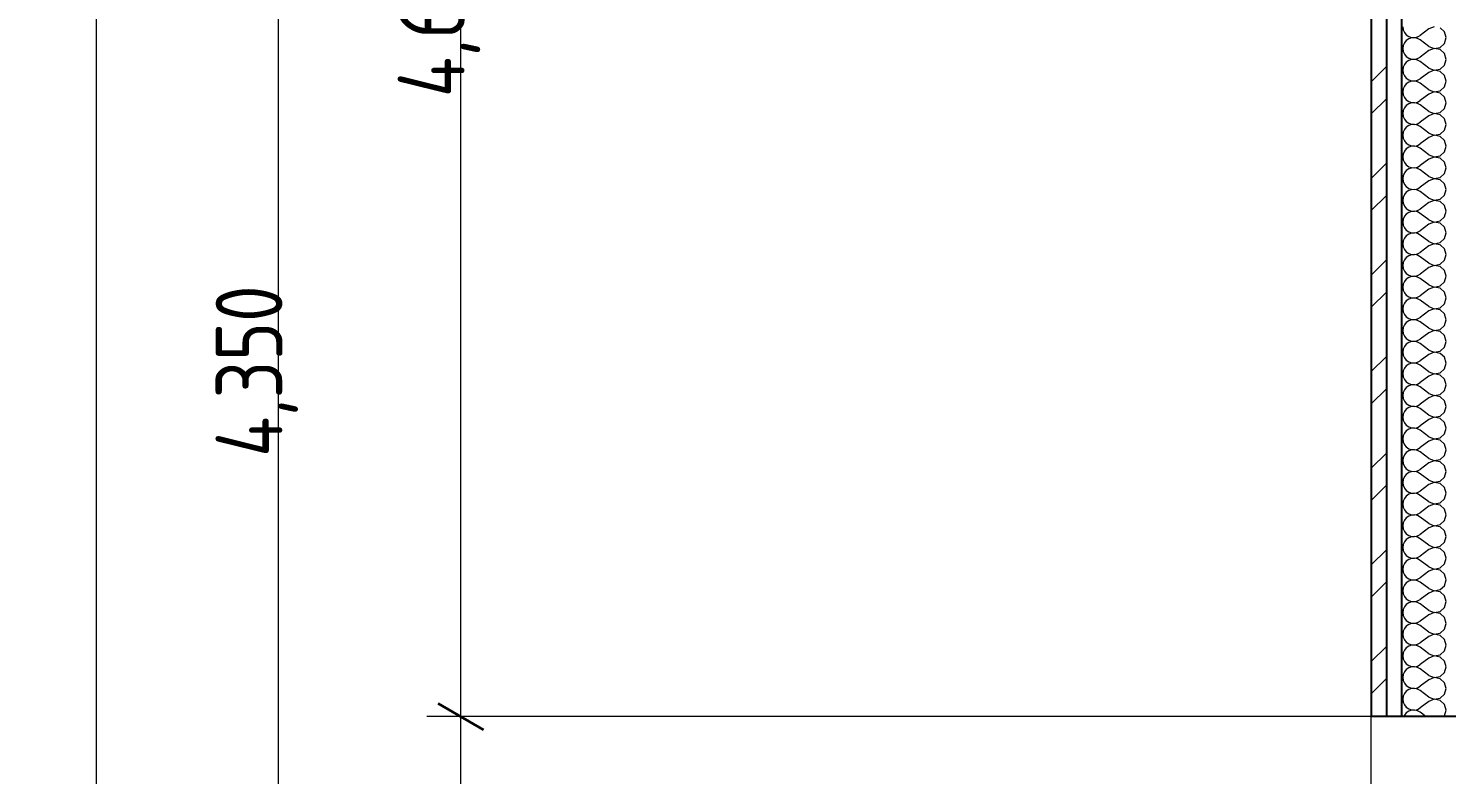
# Model space of a CAD drawing. Header units: millimetres. Extents: x 18162 to 7085488, y 72188 to 247925.
# Drawn here: x 3660555 to 3665227, y 140727 to 143184 of the extents above; entities that cross this region are included whole.
import ezdxf

# ---------------------------------------------------------------- set-up
doc = ezdxf.new("R2010")
doc.units = ezdxf.units.MM
doc.header["$MEASUREMENT"] = 0
doc.layers.add('Archicad Windows', color=7, linetype='Continuous')
doc.layers.add('Structural - Bearing', color=7, linetype='Continuous')
doc.styles.add('GENERATED_STYLE_3', font='', dxfattribs={"width": 0.8})
doc.styles.get('GENERATED_STYLE_3').set_extended_font_data('ISOCPEUR MON')
doc.dimstyles.new('GENERATED_STYLE__7', dxfattribs={"dimtxt": 220.000005, "dimasz": 114, "dimexe": 0.18, "dimexo": 342.629951, "dimgap": 0, "dimtad": 1, "dimdec": 0, "dimzin": 0, "dimdsep": 46, "dimtxsty": 'GENERATED_STYLE_3', "dimblk": 'ARROWHEAD_2', "dimblk1": 'ARROWHEAD_2', "dimblk2": 'ARROWHEAD_2', "dimcen": 0.09, "dimclrd": 13, "dimclre": 13, "dimclrt": 13, "dimadec": 0, "dimazin": 0, "dimtfac": 1, "dimtdec": 4, "dimtmove": 0, "dimatfit": 3, "dimfxl": 1, "dimtolj": 1, "dimtzin": 0, "dimarcsym": 0})

# ---------------------------------------------------------------- blocks, each defined once
blk = doc.blocks.new('*X954', base_point=(3761974.7, 95118))
at = {"layer": 'Structural - Bearing', "color": 7, "linetype": 'Continuous', "lineweight": 9}
for p, q in [((3665082.6, 143189.4), (3665084, 143179.7)), ((3665084, 143179.7), (3665088, 143170.7)), ((3665088, 143170.7), (3665094.2, 143163.1)), ((3665168.3, 143182.3), (3665139.8, 143160.9)), ((3665186.6, 143189.3), (3665168.3, 143182.3)), ((3665220.1, 143172.5), (3665205.7, 143185.7)), ((3665225.5, 143153.7), (3665220.1, 143172.5)), ((3665084, 143127.8), (3665082.6, 143118)), ((3665088, 143136.8), (3665084, 143127.8)), ((3665094.2, 143144.4), (3665088, 143136.8)), ((3665094.2, 143163.1), (3665102.4, 143157.5)), ((3665102.4, 143150), (3665094.2, 143144.4)), ((3665102.4, 143157.5), (3665111.7, 143154.3)), ((3665111.7, 143153.1), (3665102.4, 143150)), ((3665111.7, 143154.3), (3665121.5, 143153.9)), ((3665121.5, 143153.6), (3665111.7, 143153.1)), ((3665121.5, 143153.9), (3665131.1, 143156.1)), ((3665131.1, 143151.3), (3665121.5, 143153.6)), ((3665131.1, 143156.1), (3665139.8, 143160.9)), ((3665139.8, 143146.6), (3665131.1, 143151.3)), ((3665168.3, 143125.1), (3665139.8, 143146.6)), ((3665168.3, 143125.1), (3665186.6, 143118.2)), ((3665186.6, 143118.2), (3665205.7, 143121.8)), ((3665205.7, 143121.8), (3665220.1, 143134.9)), ((3665220.1, 143134.9), (3665225.5, 143153.7)), ((3665082.6, 143118), (3665084, 143108.2)), ((3665084, 143108.2), (3665088, 143099.2)), ((3665088, 143099.2), (3665094.2, 143091.6)), ((3665094.2, 143091.6), (3665102.4, 143086.1)), ((3665102.4, 143078.5), (3665094.2, 143072.9)), ((3665102.4, 143086.1), (3665111.7, 143082.9)), ((3665111.7, 143081.7), (3665102.4, 143078.5)), ((3665111.7, 143082.9), (3665121.5, 143082.4)), ((3665121.5, 143082.1), (3665111.7, 143081.7)), ((3665121.5, 143082.4), (3665131.1, 143084.7)), ((3665131.1, 143079.9), (3665121.5, 143082.1)), ((3665131.1, 143084.7), (3665139.8, 143089.4)), ((3665139.8, 143075.1), (3665131.1, 143079.9)), ((3665168.3, 143110.9), (3665139.8, 143089.4)), ((3665168.3, 143053.7), (3665139.8, 143075.1)), ((3665186.6, 143117.9), (3665168.3, 143110.9)), ((3665205.7, 143114.2), (3665186.6, 143117.9)), ((3665220.1, 143101.1), (3665205.7, 143114.2)), ((3665225.5, 143082.3), (3665220.1, 143101.1)), ((3665220.1, 143063.5), (3665225.5, 143082.3)), ((3665084, 143056.3), (3665082.6, 143046.6)), ((3665082.6, 143046.6), (3665084, 143036.8)), ((3665088, 143065.4), (3665084, 143056.3)), ((3665084, 143036.8), (3665088, 143027.8)), ((3665094.2, 143072.9), (3665088, 143065.4)), ((3665168.3, 143039.4), (3665139.8, 143018)), ((3665168.3, 143053.7), (3665186.6, 143046.7)), ((3665186.6, 143046.4), (3665168.3, 143039.4)), ((3665186.6, 143046.7), (3665205.7, 143050.3)), ((3665205.7, 143042.8), (3665186.6, 143046.4)), ((3665205.7, 143050.3), (3665220.1, 143063.5)), ((3665220.1, 143029.6), (3665205.7, 143042.8)), ((3665225.5, 143010.9), (3665220.1, 143029.6)), ((3665084, 142984.9), (3665082.6, 142975.1)), ((3665088, 142993.9), (3665084, 142984.9)), ((3665088, 143027.8), (3665094.2, 143020.2)), ((3665094.2, 143001.5), (3665088, 142993.9)), ((3665094.2, 143020.2), (3665102.4, 143014.6)), ((3665102.4, 143007.1), (3665094.2, 143001.5)), ((3665102.4, 143014.6), (3665111.7, 143011.5)), ((3665111.7, 143010.2), (3665102.4, 143007.1)), ((3665111.7, 143011.5), (3665121.5, 143011)), ((3665121.5, 143010.7), (3665111.7, 143010.2)), ((3665121.5, 143011), (3665131.1, 143013.2)), ((3665131.1, 143008.5), (3665121.5, 143010.7)), ((3665131.1, 143013.2), (3665139.8, 143018)), ((3665139.8, 143003.7), (3665131.1, 143008.5)), ((3665168.3, 142982.3), (3665139.8, 143003.7)), ((3665168.3, 142982.3), (3665186.6, 142975.3)), ((3665205.7, 142978.9), (3665220.1, 142992.1)), ((3665220.1, 142992.1), (3665225.5, 143010.9)), ((3665082.6, 142975.1), (3665084, 142965.4)), ((3665084, 142965.4), (3665088, 142956.4)), ((3665088, 142956.4), (3665094.2, 142948.8)), ((3665094.2, 142948.8), (3665102.4, 142943.2)), ((3665102.4, 142935.7), (3665094.2, 142930.1)), ((3665102.4, 142943.2), (3665111.7, 142940.1)), ((3665111.7, 142938.8), (3665102.4, 142935.7)), ((3665111.7, 142940.1), (3665121.5, 142939.6)), ((3665121.5, 142939.3), (3665111.7, 142938.8)), ((3665121.5, 142939.6), (3665131.1, 142941.8)), ((3665131.1, 142937.1), (3665121.5, 142939.3)), ((3665131.1, 142941.8), (3665139.8, 142946.6)), ((3665139.8, 142932.3), (3665131.1, 142937.1)), ((3665168.3, 142968), (3665139.8, 142946.6)), ((3665186.6, 142975), (3665168.3, 142968)), ((3665186.6, 142975.3), (3665205.7, 142978.9)), ((3665205.7, 142971.4), (3665186.6, 142975)), ((3665220.1, 142958.2), (3665205.7, 142971.4)), ((3665225.5, 142939.4), (3665220.1, 142958.2)), ((3665220.1, 142920.7), (3665225.5, 142939.4)), ((3665084, 142913.5), (3665082.6, 142903.7)), ((3665082.6, 142903.7), (3665084, 142894)), ((3665088, 142922.5), (3665084, 142913.5)), ((3665084, 142894), (3665088, 142884.9)), ((3665094.2, 142930.1), (3665088, 142922.5)), ((3665168.3, 142910.9), (3665139.8, 142932.3)), ((3665168.3, 142896.6), (3665139.8, 142875.1)), ((3665168.3, 142910.9), (3665186.6, 142903.9)), ((3665186.6, 142903.6), (3665168.3, 142896.6)), ((3665186.6, 142903.9), (3665205.7, 142907.5)), ((3665205.7, 142900), (3665186.6, 142903.6)), ((3665205.7, 142907.5), (3665220.1, 142920.7)), ((3665220.1, 142886.8), (3665205.7, 142900)), ((3665084, 142842.1), (3665082.6, 142832.3)), ((3665088, 142851.1), (3665084, 142842.1)), ((3665088, 142884.9), (3665094.2, 142877.4)), ((3665094.2, 142858.7), (3665088, 142851.1)), ((3665094.2, 142877.4), (3665102.4, 142871.8)), ((3665102.4, 142864.2), (3665094.2, 142858.7)), ((3665102.4, 142871.8), (3665111.7, 142868.6)), ((3665111.7, 142867.4), (3665102.4, 142864.2)), ((3665111.7, 142868.6), (3665121.5, 142868.2)), ((3665121.5, 142867.9), (3665111.7, 142867.4)), ((3665121.5, 142868.2), (3665131.1, 142870.4)), ((3665131.1, 142865.6), (3665121.5, 142867.9)), ((3665131.1, 142870.4), (3665139.8, 142875.1)), ((3665139.8, 142860.9), (3665131.1, 142865.6)), ((3665168.3, 142839.4), (3665139.8, 142860.9)), ((3665205.7, 142836.1), (3665220.1, 142849.2)), ((3665225.5, 142868), (3665220.1, 142886.8)), ((3665220.1, 142849.2), (3665225.5, 142868)), ((3665082.6, 142832.3), (3665084, 142822.5)), ((3665084, 142822.5), (3665088, 142813.5)), ((3665088, 142813.5), (3665094.2, 142805.9)), ((3665094.2, 142805.9), (3665102.4, 142800.3)), ((3665102.4, 142800.3), (3665111.7, 142797.2)), ((3665111.7, 142796), (3665102.4, 142792.8)), ((3665111.7, 142797.2), (3665121.5, 142796.7)), ((3665121.5, 142796.4), (3665111.7, 142796)), ((3665121.5, 142796.7), (3665131.1, 142799)), ((3665131.1, 142794.2), (3665121.5, 142796.4)), ((3665131.1, 142799), (3665139.8, 142803.7)), ((3665168.3, 142825.1), (3665139.8, 142803.7)), ((3665168.3, 142839.4), (3665186.6, 142832.4)), ((3665186.6, 142832.1), (3665168.3, 142825.1)), ((3665186.6, 142832.4), (3665205.7, 142836.1)), ((3665205.7, 142828.5), (3665186.6, 142832.1)), ((3665220.1, 142815.4), (3665205.7, 142828.5)), ((3665225.5, 142796.6), (3665220.1, 142815.4)), ((3665220.1, 142777.8), (3665225.5, 142796.6)), ((3665084, 142770.6), (3665082.6, 142760.9)), ((3665082.6, 142760.9), (3665084, 142751.1)), ((3665088, 142779.6), (3665084, 142770.6)), ((3665084, 142751.1), (3665088, 142742.1)), ((3665094.2, 142787.2), (3665088, 142779.6)), ((3665102.4, 142792.8), (3665094.2, 142787.2)), ((3665139.8, 142789.4), (3665131.1, 142794.2)), ((3665168.3, 142768), (3665139.8, 142789.4)), ((3665168.3, 142753.7), (3665139.8, 142732.3)), ((3665168.3, 142768), (3665186.6, 142761)), ((3665186.6, 142760.7), (3665168.3, 142753.7)), ((3665186.6, 142761), (3665205.7, 142764.6)), ((3665205.7, 142757.1), (3665186.6, 142760.7)), ((3665205.7, 142764.6), (3665220.1, 142777.8)), ((3665220.1, 142743.9), (3665205.7, 142757.1)), ((3665088, 142708.2), (3665084, 142699.2)), ((3665088, 142742.1), (3665094.2, 142734.5)), ((3665094.2, 142715.8), (3665088, 142708.2)), ((3665094.2, 142734.5), (3665102.4, 142728.9)), ((3665102.4, 142721.4), (3665094.2, 142715.8)), ((3665102.4, 142728.9), (3665111.7, 142725.8)), ((3665111.7, 142724.5), (3665102.4, 142721.4)), ((3665111.7, 142725.8), (3665121.5, 142725.3)), ((3665121.5, 142725), (3665111.7, 142724.5)), ((3665121.5, 142725.3), (3665131.1, 142727.5)), ((3665131.1, 142722.8), (3665121.5, 142725)), ((3665131.1, 142727.5), (3665139.8, 142732.3)), ((3665139.8, 142718), (3665131.1, 142722.8)), ((3665168.3, 142696.6), (3665139.8, 142718)), ((3665205.7, 142693.2), (3665220.1, 142706.4)), ((3665225.5, 142725.1), (3665220.1, 142743.9)), ((3665220.1, 142706.4), (3665225.5, 142725.1)), ((3665084, 142699.2), (3665082.6, 142689.4)), ((3665082.6, 142689.4), (3665084, 142679.7)), ((3665084, 142679.7), (3665088, 142670.7)), ((3665088, 142670.7), (3665094.2, 142663.1)), ((3665094.2, 142663.1), (3665102.4, 142657.5)), ((3665102.4, 142657.5), (3665111.7, 142654.3)), ((3665121.5, 142653.9), (3665131.1, 142656.1)), ((3665131.1, 142656.1), (3665139.8, 142660.9)), ((3665168.3, 142682.3), (3665139.8, 142660.9)), ((3665168.3, 142696.6), (3665186.6, 142689.6)), ((3665186.6, 142689.3), (3665168.3, 142682.3)), ((3665186.6, 142689.6), (3665205.7, 142693.2)), ((3665205.7, 142685.7), (3665186.6, 142689.3)), ((3665220.1, 142672.5), (3665205.7, 142685.7)), ((3665225.5, 142653.7), (3665220.1, 142672.5)), ((3665084, 142627.8), (3665082.6, 142618)), ((3665082.6, 142618), (3665084, 142608.2)), ((3665088, 142636.8), (3665084, 142627.8)), ((3665084, 142608.2), (3665088, 142599.2)), ((3665094.2, 142644.4), (3665088, 142636.8)), ((3665102.4, 142650), (3665094.2, 142644.4)), ((3665111.7, 142653.1), (3665102.4, 142650)), ((3665111.7, 142654.3), (3665121.5, 142653.9)), ((3665121.5, 142653.6), (3665111.7, 142653.1)), ((3665131.1, 142651.3), (3665121.5, 142653.6)), ((3665139.8, 142646.6), (3665131.1, 142651.3)), ((3665168.3, 142625.1), (3665139.8, 142646.6)), ((3665168.3, 142610.9), (3665139.8, 142589.4)), ((3665168.3, 142625.1), (3665186.6, 142618.2)), ((3665186.6, 142617.9), (3665168.3, 142610.9)), ((3665186.6, 142618.2), (3665205.7, 142621.8)), ((3665205.7, 142614.2), (3665186.6, 142617.9)), ((3665205.7, 142621.8), (3665220.1, 142634.9)), ((3665220.1, 142601.1), (3665205.7, 142614.2)), ((3665220.1, 142634.9), (3665225.5, 142653.7)), ((3665088, 142565.4), (3665084, 142556.3)), ((3665088, 142599.2), (3665094.2, 142591.6)), ((3665094.2, 142572.9), (3665088, 142565.4)), ((3665094.2, 142591.6), (3665102.4, 142586.1)), ((3665102.4, 142578.5), (3665094.2, 142572.9)), ((3665102.4, 142586.1), (3665111.7, 142582.9)), ((3665111.7, 142581.7), (3665102.4, 142578.5)), ((3665111.7, 142582.9), (3665121.5, 142582.4)), ((3665121.5, 142582.1), (3665111.7, 142581.7)), ((3665121.5, 142582.4), (3665131.1, 142584.7)), ((3665131.1, 142579.9), (3665121.5, 142582.1)), ((3665131.1, 142584.7), (3665139.8, 142589.4)), ((3665139.8, 142575.1), (3665131.1, 142579.9)), ((3665168.3, 142553.7), (3665139.8, 142575.1)), ((3665205.7, 142550.3), (3665220.1, 142563.5)), ((3665225.5, 142582.3), (3665220.1, 142601.1)), ((3665220.1, 142563.5), (3665225.5, 142582.3)), ((3665084, 142556.3), (3665082.6, 142546.6)), ((3665082.6, 142546.6), (3665084, 142536.8)), ((3665084, 142536.8), (3665088, 142527.8)), ((3665088, 142527.8), (3665094.2, 142520.2)), ((3665094.2, 142520.2), (3665102.4, 142514.6)), ((3665102.4, 142514.6), (3665111.7, 142511.5)), ((3665131.1, 142513.2), (3665139.8, 142518)), ((3665168.3, 142539.4), (3665139.8, 142518)), ((3665168.3, 142553.7), (3665186.6, 142546.7)), ((3665186.6, 142546.4), (3665168.3, 142539.4)), ((3665186.6, 142546.7), (3665205.7, 142550.3)), ((3665205.7, 142542.8), (3665186.6, 142546.4)), ((3665220.1, 142529.6), (3665205.7, 142542.8)), ((3665225.5, 142510.9), (3665220.1, 142529.6)), ((3665084, 142484.9), (3665082.6, 142475.1)), ((3665082.6, 142475.1), (3665084, 142465.4)), ((3665088, 142493.9), (3665084, 142484.9)), ((3665094.2, 142501.5), (3665088, 142493.9)), ((3665102.4, 142507.1), (3665094.2, 142501.5)), ((3665111.7, 142510.2), (3665102.4, 142507.1)), ((3665111.7, 142511.5), (3665121.5, 142511)), ((3665121.5, 142510.7), (3665111.7, 142510.2)), ((3665121.5, 142511), (3665131.1, 142513.2)), ((3665131.1, 142508.5), (3665121.5, 142510.7)), ((3665139.8, 142503.7), (3665131.1, 142508.5)), ((3665168.3, 142482.3), (3665139.8, 142503.7)), ((3665168.3, 142468), (3665139.8, 142446.6)), ((3665168.3, 142482.3), (3665186.6, 142475.3)), ((3665186.6, 142475), (3665168.3, 142468)), ((3665186.6, 142475.3), (3665205.7, 142478.9)), ((3665205.7, 142471.4), (3665186.6, 142475)), ((3665205.7, 142478.9), (3665220.1, 142492.1)), ((3665220.1, 142458.2), (3665205.7, 142471.4)), ((3665220.1, 142492.1), (3665225.5, 142510.9)), ((3665084, 142465.4), (3665088, 142456.4)), ((3665088, 142422.5), (3665084, 142413.5)), ((3665088, 142456.4), (3665094.2, 142448.8)), ((3665094.2, 142430.1), (3665088, 142422.5)), ((3665094.2, 142448.8), (3665102.4, 142443.2)), ((3665102.4, 142435.7), (3665094.2, 142430.1)), ((3665102.4, 142443.2), (3665111.7, 142440.1)), ((3665111.7, 142438.8), (3665102.4, 142435.7)), ((3665111.7, 142440.1), (3665121.5, 142439.6)), ((3665121.5, 142439.3), (3665111.7, 142438.8)), ((3665121.5, 142439.6), (3665131.1, 142441.8)), ((3665131.1, 142437.1), (3665121.5, 142439.3)), ((3665131.1, 142441.8), (3665139.8, 142446.6)), ((3665139.8, 142432.3), (3665131.1, 142437.1)), ((3665168.3, 142410.9), (3665139.8, 142432.3)), ((3665225.5, 142439.4), (3665220.1, 142458.2)), ((3665220.1, 142420.7), (3665225.5, 142439.4)), ((3665084, 142413.5), (3665082.6, 142403.7)), ((3665082.6, 142403.7), (3665084, 142394)), ((3665084, 142394), (3665088, 142384.9)), ((3665088, 142384.9), (3665094.2, 142377.4)), ((3665094.2, 142377.4), (3665102.4, 142371.8)), ((3665131.1, 142370.4), (3665139.8, 142375.1)), ((3665168.3, 142396.6), (3665139.8, 142375.1)), ((3665168.3, 142410.9), (3665186.6, 142403.9)), ((3665186.6, 142403.6), (3665168.3, 142396.6)), ((3665186.6, 142403.9), (3665205.7, 142407.5)), ((3665205.7, 142400), (3665186.6, 142403.6)), ((3665205.7, 142407.5), (3665220.1, 142420.7)), ((3665220.1, 142386.8), (3665205.7, 142400)), ((3665225.5, 142368), (3665220.1, 142386.8)), ((3665084, 142342.1), (3665082.6, 142332.3)), ((3665082.6, 142332.3), (3665084, 142322.5)), ((3665088, 142351.1), (3665084, 142342.1)), ((3665094.2, 142358.7), (3665088, 142351.1)), ((3665102.4, 142364.2), (3665094.2, 142358.7)), ((3665102.4, 142371.8), (3665111.7, 142368.6)), ((3665111.7, 142367.4), (3665102.4, 142364.2)), ((3665111.7, 142368.6), (3665121.5, 142368.2)), ((3665121.5, 142367.9), (3665111.7, 142367.4)), ((3665121.5, 142368.2), (3665131.1, 142370.4)), ((3665131.1, 142365.6), (3665121.5, 142367.9)), ((3665139.8, 142360.9), (3665131.1, 142365.6)), ((3665168.3, 142339.4), (3665139.8, 142360.9)), ((3665168.3, 142339.4), (3665186.6, 142332.4)), ((3665186.6, 142332.1), (3665168.3, 142325.1)), ((3665186.6, 142332.4), (3665205.7, 142336.1)), ((3665205.7, 142328.5), (3665186.6, 142332.1)), ((3665205.7, 142336.1), (3665220.1, 142349.2)), ((3665220.1, 142315.4), (3665205.7, 142328.5)), ((3665220.1, 142349.2), (3665225.5, 142368)), ((3665084, 142322.5), (3665088, 142313.5)), ((3665088, 142313.5), (3665094.2, 142305.9)), ((3665094.2, 142287.2), (3665088, 142279.6)), ((3665094.2, 142305.9), (3665102.4, 142300.3)), ((3665102.4, 142292.8), (3665094.2, 142287.2)), ((3665102.4, 142300.3), (3665111.7, 142297.2)), ((3665111.7, 142296), (3665102.4, 142292.8)), ((3665111.7, 142297.2), (3665121.5, 142296.7)), ((3665121.5, 142296.4), (3665111.7, 142296)), ((3665121.5, 142296.7), (3665131.1, 142299)), ((3665131.1, 142294.2), (3665121.5, 142296.4)), ((3665131.1, 142299), (3665139.8, 142303.7)), ((3665139.8, 142289.4), (3665131.1, 142294.2)), ((3665168.3, 142325.1), (3665139.8, 142303.7)), ((3665168.3, 142268), (3665139.8, 142289.4)), ((3665225.5, 142296.6), (3665220.1, 142315.4)), ((3665220.1, 142277.8), (3665225.5, 142296.6)), ((3665084, 142270.6), (3665082.6, 142260.9)), ((3665082.6, 142260.9), (3665084, 142251.1)), ((3665088, 142279.6), (3665084, 142270.6)), ((3665084, 142251.1), (3665088, 142242.1)), ((3665088, 142242.1), (3665094.2, 142234.5)), ((3665094.2, 142234.5), (3665102.4, 142228.9)), ((3665168.3, 142253.7), (3665139.8, 142232.3)), ((3665168.3, 142268), (3665186.6, 142261)), ((3665186.6, 142260.7), (3665168.3, 142253.7)), ((3665186.6, 142261), (3665205.7, 142264.6)), ((3665205.7, 142257.1), (3665186.6, 142260.7)), ((3665205.7, 142264.6), (3665220.1, 142277.8)), ((3665220.1, 142243.9), (3665205.7, 142257.1)), ((3665225.5, 142225.1), (3665220.1, 142243.9)), ((3665084, 142199.2), (3665082.6, 142189.4)), ((3665082.6, 142189.4), (3665084, 142179.7)), ((3665088, 142208.2), (3665084, 142199.2)), ((3665094.2, 142215.8), (3665088, 142208.2)), ((3665102.4, 142221.4), (3665094.2, 142215.8)), ((3665102.4, 142228.9), (3665111.7, 142225.8)), ((3665111.7, 142224.5), (3665102.4, 142221.4)), ((3665111.7, 142225.8), (3665121.5, 142225.3)), ((3665121.5, 142225), (3665111.7, 142224.5)), ((3665121.5, 142225.3), (3665131.1, 142227.5)), ((3665131.1, 142222.8), (3665121.5, 142225)), ((3665131.1, 142227.5), (3665139.8, 142232.3)), ((3665139.8, 142218), (3665131.1, 142222.8)), ((3665168.3, 142196.6), (3665139.8, 142218)), ((3665168.3, 142196.6), (3665186.6, 142189.6)), ((3665186.6, 142189.3), (3665168.3, 142182.3)), ((3665186.6, 142189.6), (3665205.7, 142193.2)), ((3665205.7, 142185.7), (3665186.6, 142189.3)), ((3665205.7, 142193.2), (3665220.1, 142206.4)), ((3665220.1, 142206.4), (3665225.5, 142225.1)), ((3665084, 142179.7), (3665088, 142170.7)), ((3665088, 142170.7), (3665094.2, 142163.1)), ((3665094.2, 142144.4), (3665088, 142136.8)), ((3665094.2, 142163.1), (3665102.4, 142157.5)), ((3665102.4, 142150), (3665094.2, 142144.4)), ((3665102.4, 142157.5), (3665111.7, 142154.3)), ((3665111.7, 142153.1), (3665102.4, 142150)), ((3665111.7, 142154.3), (3665121.5, 142153.9)), ((3665121.5, 142153.6), (3665111.7, 142153.1)), ((3665121.5, 142153.9), (3665131.1, 142156.1)), ((3665131.1, 142151.3), (3665121.5, 142153.6)), ((3665131.1, 142156.1), (3665139.8, 142160.9)), ((3665139.8, 142146.6), (3665131.1, 142151.3)), ((3665168.3, 142182.3), (3665139.8, 142160.9)), ((3665168.3, 142125.1), (3665139.8, 142146.6)), ((3665220.1, 142172.5), (3665205.7, 142185.7)), ((3665225.5, 142153.7), (3665220.1, 142172.5)), ((3665220.1, 142134.9), (3665225.5, 142153.7)), ((3665084, 142127.8), (3665082.6, 142118)), ((3665082.6, 142118), (3665084, 142108.2)), ((3665088, 142136.8), (3665084, 142127.8)), ((3665084, 142108.2), (3665088, 142099.2)), ((3665088, 142099.2), (3665094.2, 142091.6)), ((3665168.3, 142110.9), (3665139.8, 142089.4)), ((3665168.3, 142125.1), (3665186.6, 142118.2)), ((3665186.6, 142117.9), (3665168.3, 142110.9)), ((3665186.6, 142118.2), (3665205.7, 142121.8)), ((3665205.7, 142114.2), (3665186.6, 142117.9)), ((3665205.7, 142121.8), (3665220.1, 142134.9)), ((3665220.1, 142101.1), (3665205.7, 142114.2)), ((3665225.5, 142082.3), (3665220.1, 142101.1)), ((3665084, 142056.3), (3665082.6, 142046.6)), ((3665088, 142065.4), (3665084, 142056.3)), ((3665094.2, 142072.9), (3665088, 142065.4)), ((3665094.2, 142091.6), (3665102.4, 142086.1)), ((3665102.4, 142078.5), (3665094.2, 142072.9)), ((3665102.4, 142086.1), (3665111.7, 142082.9)), ((3665111.7, 142081.7), (3665102.4, 142078.5)), ((3665111.7, 142082.9), (3665121.5, 142082.4)), ((3665121.5, 142082.1), (3665111.7, 142081.7)), ((3665121.5, 142082.4), (3665131.1, 142084.7)), ((3665131.1, 142079.9), (3665121.5, 142082.1)), ((3665131.1, 142084.7), (3665139.8, 142089.4)), ((3665139.8, 142075.1), (3665131.1, 142079.9)), ((3665168.3, 142053.7), (3665139.8, 142075.1)), ((3665168.3, 142053.7), (3665186.6, 142046.7)), ((3665186.6, 142046.7), (3665205.7, 142050.3)), ((3665205.7, 142050.3), (3665220.1, 142063.5)), ((3665220.1, 142063.5), (3665225.5, 142082.3)), ((3665082.6, 142046.6), (3665084, 142036.8)), ((3665084, 142036.8), (3665088, 142027.8)), ((3665088, 142027.8), (3665094.2, 142020.2)), ((3665094.2, 142001.5), (3665088, 141993.9)), ((3665094.2, 142020.2), (3665102.4, 142014.6)), ((3665102.4, 142007.1), (3665094.2, 142001.5)), ((3665102.4, 142014.6), (3665111.7, 142011.5)), ((3665111.7, 142010.2), (3665102.4, 142007.1)), ((3665111.7, 142011.5), (3665121.5, 142011)), ((3665121.5, 142010.7), (3665111.7, 142010.2)), ((3665121.5, 142011), (3665131.1, 142013.2)), ((3665131.1, 142008.5), (3665121.5, 142010.7)), ((3665131.1, 142013.2), (3665139.8, 142018)), ((3665139.8, 142003.7), (3665131.1, 142008.5)), ((3665168.3, 142039.4), (3665139.8, 142018)), ((3665168.3, 141982.3), (3665139.8, 142003.7)), ((3665186.6, 142046.4), (3665168.3, 142039.4)), ((3665205.7, 142042.8), (3665186.6, 142046.4)), ((3665220.1, 142029.6), (3665205.7, 142042.8)), ((3665225.5, 142010.9), (3665220.1, 142029.6)), ((3665220.1, 141992.1), (3665225.5, 142010.9)), ((3665084, 141984.9), (3665082.6, 141975.1)), ((3665082.6, 141975.1), (3665084, 141965.4)), ((3665088, 141993.9), (3665084, 141984.9)), ((3665084, 141965.4), (3665088, 141956.4)), ((3665088, 141956.4), (3665094.2, 141948.8)), ((3665168.3, 141968), (3665139.8, 141946.6)), ((3665168.3, 141982.3), (3665186.6, 141975.3)), ((3665186.6, 141975), (3665168.3, 141968)), ((3665186.6, 141975.3), (3665205.7, 141978.9)), ((3665205.7, 141971.4), (3665186.6, 141975)), ((3665205.7, 141978.9), (3665220.1, 141992.1)), ((3665220.1, 141958.2), (3665205.7, 141971.4)), ((3665225.5, 141939.4), (3665220.1, 141958.2)), ((3665084, 141913.5), (3665082.6, 141903.7)), ((3665088, 141922.5), (3665084, 141913.5)), ((3665094.2, 141930.1), (3665088, 141922.5)), ((3665094.2, 141948.8), (3665102.4, 141943.2)), ((3665102.4, 141935.7), (3665094.2, 141930.1)), ((3665102.4, 141943.2), (3665111.7, 141940.1)), ((3665111.7, 141938.8), (3665102.4, 141935.7)), ((3665111.7, 141940.1), (3665121.5, 141939.6)), ((3665121.5, 141939.3), (3665111.7, 141938.8)), ((3665121.5, 141939.6), (3665131.1, 141941.8)), ((3665131.1, 141937.1), (3665121.5, 141939.3)), ((3665131.1, 141941.8), (3665139.8, 141946.6)), ((3665139.8, 141932.3), (3665131.1, 141937.1)), ((3665168.3, 141910.9), (3665139.8, 141932.3)), ((3665168.3, 141910.9), (3665186.6, 141903.9)), ((3665186.6, 141903.9), (3665205.7, 141907.5)), ((3665205.7, 141907.5), (3665220.1, 141920.7)), ((3665220.1, 141920.7), (3665225.5, 141939.4)), ((3665082.6, 141903.7), (3665084, 141894)), ((3665084, 141894), (3665088, 141884.9)), ((3665088, 141884.9), (3665094.2, 141877.4)), ((3665094.2, 141877.4), (3665102.4, 141871.8)), ((3665102.4, 141864.2), (3665094.2, 141858.7)), ((3665102.4, 141871.8), (3665111.7, 141868.6)), ((3665111.7, 141867.4), (3665102.4, 141864.2)), ((3665111.7, 141868.6), (3665121.5, 141868.2)), ((3665121.5, 141867.9), (3665111.7, 141867.4)), ((3665121.5, 141868.2), (3665131.1, 141870.4)), ((3665131.1, 141865.6), (3665121.5, 141867.9)), ((3665131.1, 141870.4), (3665139.8, 141875.1)), ((3665139.8, 141860.9), (3665131.1, 141865.6)), ((3665168.3, 141896.6), (3665139.8, 141875.1)), ((3665168.3, 141839.4), (3665139.8, 141860.9)), ((3665186.6, 141903.6), (3665168.3, 141896.6)), ((3665205.7, 141900), (3665186.6, 141903.6)), ((3665220.1, 141886.8), (3665205.7, 141900)), ((3665225.5, 141868), (3665220.1, 141886.8)), ((3665220.1, 141849.2), (3665225.5, 141868)), ((3665084, 141842.1), (3665082.6, 141832.3)), ((3665082.6, 141832.3), (3665084, 141822.5)), ((3665088, 141851.1), (3665084, 141842.1)), ((3665084, 141822.5), (3665088, 141813.5)), ((3665094.2, 141858.7), (3665088, 141851.1)), ((3665088, 141813.5), (3665094.2, 141805.9)), ((3665168.3, 141825.1), (3665139.8, 141803.7)), ((3665168.3, 141839.4), (3665186.6, 141832.4)), ((3665186.6, 141832.1), (3665168.3, 141825.1)), ((3665186.6, 141832.4), (3665205.7, 141836.1)), ((3665205.7, 141828.5), (3665186.6, 141832.1)), ((3665205.7, 141836.1), (3665220.1, 141849.2)), ((3665220.1, 141815.4), (3665205.7, 141828.5)), ((3665225.5, 141796.6), (3665220.1, 141815.4)), ((3665084, 141770.6), (3665082.6, 141760.9)), ((3665088, 141779.6), (3665084, 141770.6)), ((3665094.2, 141787.2), (3665088, 141779.6)), ((3665094.2, 141805.9), (3665102.4, 141800.3)), ((3665102.4, 141792.8), (3665094.2, 141787.2)), ((3665102.4, 141800.3), (3665111.7, 141797.2)), ((3665111.7, 141796), (3665102.4, 141792.8)), ((3665111.7, 141797.2), (3665121.5, 141796.7)), ((3665121.5, 141796.4), (3665111.7, 141796)), ((3665121.5, 141796.7), (3665131.1, 141799)), ((3665131.1, 141794.2), (3665121.5, 141796.4)), ((3665131.1, 141799), (3665139.8, 141803.7)), ((3665139.8, 141789.4), (3665131.1, 141794.2)), ((3665168.3, 141768), (3665139.8, 141789.4)), ((3665168.3, 141768), (3665186.6, 141761)), ((3665205.7, 141764.6), (3665220.1, 141777.8)), ((3665220.1, 141777.8), (3665225.5, 141796.6)), ((3665082.6, 141760.9), (3665084, 141751.1)), ((3665084, 141751.1), (3665088, 141742.1)), ((3665088, 141742.1), (3665094.2, 141734.5)), ((3665094.2, 141734.5), (3665102.4, 141728.9)), ((3665102.4, 141721.4), (3665094.2, 141715.8)), ((3665102.4, 141728.9), (3665111.7, 141725.8)), ((3665111.7, 141724.5), (3665102.4, 141721.4)), ((3665111.7, 141725.8), (3665121.5, 141725.3)), ((3665121.5, 141725), (3665111.7, 141724.5)), ((3665121.5, 141725.3), (3665131.1, 141727.5)), ((3665131.1, 141722.8), (3665121.5, 141725)), ((3665131.1, 141727.5), (3665139.8, 141732.3)), ((3665139.8, 141718), (3665131.1, 141722.8)), ((3665168.3, 141753.7), (3665139.8, 141732.3)), ((3665186.6, 141760.7), (3665168.3, 141753.7)), ((3665186.6, 141761), (3665205.7, 141764.6)), ((3665205.7, 141757.1), (3665186.6, 141760.7)), ((3665220.1, 141743.9), (3665205.7, 141757.1)), ((3665225.5, 141725.1), (3665220.1, 141743.9)), ((3665220.1, 141706.4), (3665225.5, 141725.1)), ((3665084, 141699.2), (3665082.6, 141689.4)), ((3665082.6, 141689.4), (3665084, 141679.7)), ((3665088, 141708.2), (3665084, 141699.2)), ((3665084, 141679.7), (3665088, 141670.7)), ((3665094.2, 141715.8), (3665088, 141708.2)), ((3665168.3, 141696.6), (3665139.8, 141718)), ((3665168.3, 141682.3), (3665139.8, 141660.9)), ((3665168.3, 141696.6), (3665186.6, 141689.6)), ((3665186.6, 141689.3), (3665168.3, 141682.3)), ((3665186.6, 141689.6), (3665205.7, 141693.2)), ((3665205.7, 141685.7), (3665186.6, 141689.3)), ((3665205.7, 141693.2), (3665220.1, 141706.4)), ((3665220.1, 141672.5), (3665205.7, 141685.7)), ((3665084, 141627.8), (3665082.6, 141618)), ((3665088, 141636.8), (3665084, 141627.8)), ((3665088, 141670.7), (3665094.2, 141663.1)), ((3665094.2, 141644.4), (3665088, 141636.8)), ((3665094.2, 141663.1), (3665102.4, 141657.5)), ((3665102.4, 141650), (3665094.2, 141644.4)), ((3665102.4, 141657.5), (3665111.7, 141654.3)), ((3665111.7, 141653.1), (3665102.4, 141650)), ((3665111.7, 141654.3), (3665121.5, 141653.9)), ((3665121.5, 141653.6), (3665111.7, 141653.1)), ((3665121.5, 141653.9), (3665131.1, 141656.1)), ((3665131.1, 141651.3), (3665121.5, 141653.6)), ((3665131.1, 141656.1), (3665139.8, 141660.9)), ((3665139.8, 141646.6), (3665131.1, 141651.3)), ((3665168.3, 141625.1), (3665139.8, 141646.6)), ((3665205.7, 141621.8), (3665220.1, 141634.9)), ((3665225.5, 141653.7), (3665220.1, 141672.5)), ((3665220.1, 141634.9), (3665225.5, 141653.7)), ((3665082.6, 141618), (3665084, 141608.2)), ((3665084, 141608.2), (3665088, 141599.2)), ((3665088, 141599.2), (3665094.2, 141591.6)), ((3665094.2, 141591.6), (3665102.4, 141586.1)), ((3665102.4, 141586.1), (3665111.7, 141582.9)), ((3665111.7, 141581.7), (3665102.4, 141578.5)), ((3665111.7, 141582.9), (3665121.5, 141582.4)), ((3665121.5, 141582.1), (3665111.7, 141581.7)), ((3665121.5, 141582.4), (3665131.1, 141584.7)), ((3665131.1, 141579.9), (3665121.5, 141582.1)), ((3665131.1, 141584.7), (3665139.8, 141589.4)), ((3665139.8, 141575.1), (3665131.1, 141579.9)), ((3665168.3, 141610.9), (3665139.8, 141589.4)), ((3665168.3, 141625.1), (3665186.6, 141618.2)), ((3665186.6, 141617.9), (3665168.3, 141610.9)), ((3665186.6, 141618.2), (3665205.7, 141621.8)), ((3665205.7, 141614.2), (3665186.6, 141617.9)), ((3665220.1, 141601.1), (3665205.7, 141614.2)), ((3665225.5, 141582.3), (3665220.1, 141601.1)), ((3665220.1, 141563.5), (3665225.5, 141582.3)), ((3665084, 141556.3), (3665082.6, 141546.6)), ((3665082.6, 141546.6), (3665084, 141536.8)), ((3665088, 141565.4), (3665084, 141556.3)), ((3665084, 141536.8), (3665088, 141527.8)), ((3665094.2, 141572.9), (3665088, 141565.4)), ((3665102.4, 141578.5), (3665094.2, 141572.9)), ((3665168.3, 141553.7), (3665139.8, 141575.1)), ((3665168.3, 141539.4), (3665139.8, 141518)), ((3665168.3, 141553.7), (3665186.6, 141546.7)), ((3665186.6, 141546.4), (3665168.3, 141539.4)), ((3665186.6, 141546.7), (3665205.7, 141550.3)), ((3665205.7, 141542.8), (3665186.6, 141546.4)), ((3665205.7, 141550.3), (3665220.1, 141563.5)), ((3665220.1, 141529.6), (3665205.7, 141542.8)), ((3665088, 141493.9), (3665084, 141484.9)), ((3665088, 141527.8), (3665094.2, 141520.2)), ((3665094.2, 141501.5), (3665088, 141493.9)), ((3665094.2, 141520.2), (3665102.4, 141514.6)), ((3665102.4, 141507.1), (3665094.2, 141501.5)), ((3665102.4, 141514.6), (3665111.7, 141511.5)), ((3665111.7, 141510.2), (3665102.4, 141507.1)), ((3665111.7, 141511.5), (3665121.5, 141511)), ((3665121.5, 141510.7), (3665111.7, 141510.2)), ((3665121.5, 141511), (3665131.1, 141513.2)), ((3665131.1, 141508.5), (3665121.5, 141510.7)), ((3665131.1, 141513.2), (3665139.8, 141518)), ((3665139.8, 141503.7), (3665131.1, 141508.5)), ((3665168.3, 141482.3), (3665139.8, 141503.7)), ((3665205.7, 141478.9), (3665220.1, 141492.1)), ((3665225.5, 141510.9), (3665220.1, 141529.6)), ((3665220.1, 141492.1), (3665225.5, 141510.9)), ((3665084, 141484.9), (3665082.6, 141475.1)), ((3665082.6, 141475.1), (3665084, 141465.4)), ((3665084, 141465.4), (3665088, 141456.4)), ((3665088, 141456.4), (3665094.2, 141448.8)), ((3665094.2, 141448.8), (3665102.4, 141443.2)), ((3665102.4, 141443.2), (3665111.7, 141440.1)), ((3665111.7, 141440.1), (3665121.5, 141439.6)), ((3665121.5, 141439.6), (3665131.1, 141441.8)), ((3665131.1, 141441.8), (3665139.8, 141446.6)), ((3665168.3, 141468), (3665139.8, 141446.6)), ((3665168.3, 141482.3), (3665186.6, 141475.3)), ((3665186.6, 141475), (3665168.3, 141468)), ((3665186.6, 141475.3), (3665205.7, 141478.9)), ((3665205.7, 141471.4), (3665186.6, 141475)), ((3665220.1, 141458.2), (3665205.7, 141471.4)), ((3665225.5, 141439.4), (3665220.1, 141458.2)), ((3665084, 141413.5), (3665082.6, 141403.7)), ((3665082.6, 141403.7), (3665084, 141394)), ((3665088, 141422.5), (3665084, 141413.5)), ((3665084, 141394), (3665088, 141384.9)), ((3665094.2, 141430.1), (3665088, 141422.5)), ((3665102.4, 141435.7), (3665094.2, 141430.1)), ((3665111.7, 141438.8), (3665102.4, 141435.7)), ((3665121.5, 141439.3), (3665111.7, 141438.8)), ((3665131.1, 141437.1), (3665121.5, 141439.3)), ((3665139.8, 141432.3), (3665131.1, 141437.1)), ((3665168.3, 141410.9), (3665139.8, 141432.3)), ((3665168.3, 141396.6), (3665139.8, 141375.1)), ((3665168.3, 141410.9), (3665186.6, 141403.9)), ((3665186.6, 141403.6), (3665168.3, 141396.6)), ((3665186.6, 141403.9), (3665205.7, 141407.5)), ((3665205.7, 141400), (3665186.6, 141403.6)), ((3665205.7, 141407.5), (3665220.1, 141420.7)), ((3665220.1, 141386.8), (3665205.7, 141400)), ((3665220.1, 141420.7), (3665225.5, 141439.4)), ((3665088, 141351.1), (3665084, 141342.1)), ((3665088, 141384.9), (3665094.2, 141377.4)), ((3665094.2, 141358.7), (3665088, 141351.1)), ((3665094.2, 141377.4), (3665102.4, 141371.8)), ((3665102.4, 141364.2), (3665094.2, 141358.7)), ((3665102.4, 141371.8), (3665111.7, 141368.6)), ((3665111.7, 141367.4), (3665102.4, 141364.2)), ((3665111.7, 141368.6), (3665121.5, 141368.2)), ((3665121.5, 141367.9), (3665111.7, 141367.4)), ((3665121.5, 141368.2), (3665131.1, 141370.4)), ((3665131.1, 141365.6), (3665121.5, 141367.9)), ((3665131.1, 141370.4), (3665139.8, 141375.1)), ((3665139.8, 141360.9), (3665131.1, 141365.6)), ((3665168.3, 141339.4), (3665139.8, 141360.9)), ((3665205.7, 141336.1), (3665220.1, 141349.2)), ((3665225.5, 141368), (3665220.1, 141386.8)), ((3665220.1, 141349.2), (3665225.5, 141368)), ((3665084, 141342.1), (3665082.6, 141332.3)), ((3665082.6, 141332.3), (3665084, 141322.5)), ((3665084, 141322.5), (3665088, 141313.5)), ((3665088, 141313.5), (3665094.2, 141305.9)), ((3665094.2, 141305.9), (3665102.4, 141300.3)), ((3665102.4, 141300.3), (3665111.7, 141297.2)), ((3665131.1, 141299), (3665139.8, 141303.7)), ((3665168.3, 141325.1), (3665139.8, 141303.7)), ((3665168.3, 141339.4), (3665186.6, 141332.4)), ((3665186.6, 141332.1), (3665168.3, 141325.1)), ((3665186.6, 141332.4), (3665205.7, 141336.1)), ((3665205.7, 141328.5), (3665186.6, 141332.1)), ((3665220.1, 141315.4), (3665205.7, 141328.5)), ((3665225.5, 141296.6), (3665220.1, 141315.4)), ((3665084, 141270.6), (3665082.6, 141260.9)), ((3665082.6, 141260.9), (3665084, 141251.1)), ((3665088, 141279.6), (3665084, 141270.6)), ((3665094.2, 141287.2), (3665088, 141279.6)), ((3665102.4, 141292.8), (3665094.2, 141287.2)), ((3665111.7, 141296), (3665102.4, 141292.8)), ((3665111.7, 141297.2), (3665121.5, 141296.7)), ((3665121.5, 141296.4), (3665111.7, 141296)), ((3665121.5, 141296.7), (3665131.1, 141299)), ((3665131.1, 141294.2), (3665121.5, 141296.4)), ((3665139.8, 141289.4), (3665131.1, 141294.2)), ((3665168.3, 141268), (3665139.8, 141289.4)), ((3665168.3, 141253.7), (3665139.8, 141232.3)), ((3665168.3, 141268), (3665186.6, 141261)), ((3665186.6, 141260.7), (3665168.3, 141253.7)), ((3665186.6, 141261), (3665205.7, 141264.6)), ((3665205.7, 141257.1), (3665186.6, 141260.7)), ((3665205.7, 141264.6), (3665220.1, 141277.8)), ((3665220.1, 141243.9), (3665205.7, 141257.1)), ((3665220.1, 141277.8), (3665225.5, 141296.6)), ((3665084, 141251.1), (3665088, 141242.1)), ((3665088, 141208.2), (3665084, 141199.2)), ((3665088, 141242.1), (3665094.2, 141234.5)), ((3665094.2, 141215.8), (3665088, 141208.2)), ((3665094.2, 141234.5), (3665102.4, 141228.9)), ((3665102.4, 141221.4), (3665094.2, 141215.8)), ((3665102.4, 141228.9), (3665111.7, 141225.8)), ((3665111.7, 141224.5), (3665102.4, 141221.4)), ((3665111.7, 141225.8), (3665121.5, 141225.3)), ((3665121.5, 141225), (3665111.7, 141224.5)), ((3665121.5, 141225.3), (3665131.1, 141227.5)), ((3665131.1, 141222.8), (3665121.5, 141225)), ((3665131.1, 141227.5), (3665139.8, 141232.3)), ((3665139.8, 141218), (3665131.1, 141222.8)), ((3665168.3, 141196.6), (3665139.8, 141218)), ((3665205.7, 141193.2), (3665220.1, 141206.4)), ((3665225.5, 141225.1), (3665220.1, 141243.9)), ((3665220.1, 141206.4), (3665225.5, 141225.1)), ((3665084, 141199.2), (3665082.6, 141189.4)), ((3665082.6, 141189.4), (3665084, 141179.7)), ((3665084, 141179.7), (3665088, 141170.7)), ((3665088, 141170.7), (3665094.2, 141163.1)), ((3665094.2, 141163.1), (3665102.4, 141157.5)), ((3665131.1, 141156.1), (3665139.8, 141160.9)), ((3665168.3, 141182.3), (3665139.8, 141160.9)), ((3665168.3, 141196.6), (3665186.6, 141189.6)), ((3665186.6, 141189.3), (3665168.3, 141182.3)), ((3665186.6, 141189.6), (3665205.7, 141193.2)), ((3665205.7, 141185.7), (3665186.6, 141189.3)), ((3665220.1, 141172.5), (3665205.7, 141185.7)), ((3665225.5, 141153.7), (3665220.1, 141172.5)), ((3665084, 141127.8), (3665082.6, 141118)), ((3665082.6, 141118), (3665084, 141108.2)), ((3665088, 141136.8), (3665084, 141127.8)), ((3665094.2, 141144.4), (3665088, 141136.8)), ((3665102.4, 141150), (3665094.2, 141144.4)), ((3665102.4, 141157.5), (3665111.7, 141154.3)), ((3665111.7, 141153.1), (3665102.4, 141150)), ((3665111.7, 141154.3), (3665121.5, 141153.9)), ((3665121.5, 141153.6), (3665111.7, 141153.1)), ((3665121.5, 141153.9), (3665131.1, 141156.1)), ((3665131.1, 141151.3), (3665121.5, 141153.6)), ((3665139.8, 141146.6), (3665131.1, 141151.3)), ((3665168.3, 141125.1), (3665139.8, 141146.6)), ((3665168.3, 141125.1), (3665186.6, 141118.2)), ((3665186.6, 141117.9), (3665168.3, 141110.9)), ((3665186.6, 141118.2), (3665205.7, 141121.8)), ((3665205.7, 141114.2), (3665186.6, 141117.9)), ((3665205.7, 141121.8), (3665220.1, 141134.9)), ((3665220.1, 141101.1), (3665205.7, 141114.2)), ((3665220.1, 141134.9), (3665225.5, 141153.7)), ((3665084, 141108.2), (3665088, 141099.2)), ((3665088, 141099.2), (3665094.2, 141091.6)), ((3665094.2, 141072.9), (3665088, 141065.4)), ((3665094.2, 141091.6), (3665102.4, 141086.1)), ((3665102.4, 141078.5), (3665094.2, 141072.9)), ((3665102.4, 141086.1), (3665111.7, 141082.9)), ((3665111.7, 141081.7), (3665102.4, 141078.5)), ((3665111.7, 141082.9), (3665121.5, 141082.4)), ((3665121.5, 141082.1), (3665111.7, 141081.7)), ((3665121.5, 141082.4), (3665131.1, 141084.7)), ((3665131.1, 141079.9), (3665121.5, 141082.1)), ((3665131.1, 141084.7), (3665139.8, 141089.4)), ((3665139.8, 141075.1), (3665131.1, 141079.9)), ((3665168.3, 141110.9), (3665139.8, 141089.4)), ((3665168.3, 141053.7), (3665139.8, 141075.1)), ((3665225.5, 141082.3), (3665220.1, 141101.1)), ((3665220.1, 141063.5), (3665225.5, 141082.3)), ((3665084, 141056.3), (3665082.6, 141046.6)), ((3665082.6, 141046.6), (3665084, 141036.8)), ((3665088, 141065.4), (3665084, 141056.3)), ((3665084, 141036.8), (3665088, 141027.8)), ((3665088, 141027.8), (3665094.2, 141020.2)), ((3665094.2, 141020.2), (3665102.4, 141014.6)), ((3665168.3, 141039.4), (3665139.8, 141018)), ((3665168.3, 141053.7), (3665186.6, 141046.7)), ((3665186.6, 141046.4), (3665168.3, 141039.4)), ((3665186.6, 141046.7), (3665205.7, 141050.3)), ((3665205.7, 141042.8), (3665186.6, 141046.4)), ((3665205.7, 141050.3), (3665220.1, 141063.5)), ((3665220.1, 141029.6), (3665205.7, 141042.8)), ((3665225.5, 141010.9), (3665220.1, 141029.6)), ((3665084, 140984.9), (3665082.6, 140975.1)), ((3665082.6, 140975.1), (3665084, 140965.4)), ((3665088, 140993.9), (3665084, 140984.9)), ((3665094.2, 141001.5), (3665088, 140993.9)), ((3665102.4, 141007.1), (3665094.2, 141001.5)), ((3665102.4, 141014.6), (3665111.7, 141011.5)), ((3665111.7, 141010.2), (3665102.4, 141007.1)), ((3665111.7, 141011.5), (3665121.5, 141011)), ((3665121.5, 141010.7), (3665111.7, 141010.2)), ((3665121.5, 141011), (3665131.1, 141013.2)), ((3665131.1, 141008.5), (3665121.5, 141010.7)), ((3665131.1, 141013.2), (3665139.8, 141018)), ((3665139.8, 141003.7), (3665131.1, 141008.5)), ((3665168.3, 140982.3), (3665139.8, 141003.7)), ((3665168.3, 140982.3), (3665186.6, 140975.3)), ((3665186.6, 140975), (3665168.3, 140968)), ((3665186.6, 140975.3), (3665205.7, 140978.9)), ((3665205.7, 140971.4), (3665186.6, 140975)), ((3665205.7, 140978.9), (3665220.1, 140992.1)), ((3665220.1, 140992.1), (3665225.5, 141010.9)), ((3665084, 140965.4), (3665088, 140956.4)), ((3665088, 140956.4), (3665094.2, 140948.8)), ((3665094.2, 140930.1), (3665088, 140922.5)), ((3665094.2, 140948.8), (3665102.4, 140943.2)), ((3665102.4, 140935.7), (3665094.2, 140930.1)), ((3665102.4, 140943.2), (3665111.7, 140940.1)), ((3665111.7, 140938.8), (3665102.4, 140935.7)), ((3665111.7, 140940.1), (3665121.5, 140939.6)), ((3665121.5, 140939.3), (3665111.7, 140938.8)), ((3665121.5, 140939.6), (3665131.1, 140941.8)), ((3665131.1, 140937.1), (3665121.5, 140939.3)), ((3665131.1, 140941.8), (3665139.8, 140946.6)), ((3665139.8, 140932.3), (3665131.1, 140937.1)), ((3665168.3, 140968), (3665139.8, 140946.6)), ((3665158.8, 140918), (3665139.8, 140932.3)), ((3665220.1, 140958.2), (3665205.7, 140971.4)), ((3665225.5, 140939.4), (3665220.1, 140958.2)), ((3665220.1, 140920.7), (3665225.5, 140939.4)), ((3665088, 140922.5), (3665086, 140918)), ((3665217.2, 140918), (3665220.1, 140920.7))]:
    blk.add_line(p, q, dxfattribs=at)
blk = doc.blocks.new('*D1237', base_point=(3761974.7, 95118))
at = {"color": 12, "linetype": 'Continuous', "lineweight": 35}
for p, q in [((3661904.5, 140961.3), (3662054.5, 140874.7)), ((3661904.5, 140061.3), (3662054.5, 139974.7))]:
    blk.add_line(p, q, dxfattribs=at)
at = {"color": 13, "linetype": 'Continuous', "lineweight": 13}
for p, q in [((3665086.4, 140918), (3661867, 140918)), ((3661979.5, 140018), (3661979.5, 140918)), ((3665086.4, 140018), (3661867, 140018))]:
    blk.add_line(p, q, dxfattribs=at)
at = {"color": 13, "lineweight": 13, "insert": (3661999.4, 140283.6), "char_height": 220, "attachment_point": 7, "rotation": 90, "style": 'GENERATED_STYLE_3'}
blk.add_mtext('\\A1;{\\pql;\\fISOCPEUR MON|b0|i0|c0|p0;\\W0.800000;900}', dxfattribs=at)
blk = doc.blocks.new('ARROWHEAD_2')
at = {"color": 0, "linetype": 'Continuous', "lineweight": 0}
for p, q in [((-0.378, -0.655), (0.378, 0.655)), ((0, 0), (-1, 0))]:
    blk.add_line(p, q, dxfattribs=at)
blk = doc.blocks.new('*D1238', base_point=(3761974.7, 95118))
at = {"color": 12, "linetype": 'Continuous', "lineweight": 35}
for p, q in [((3662054.5, 145524.7), (3661904.5, 145611.3)), ((3661904.5, 140961.3), (3662054.5, 140874.7))]:
    blk.add_line(p, q, dxfattribs=at)
at = {"color": 13, "linetype": 'Continuous', "lineweight": 13}
for p, q in [((3661979.5, 145568), (3661979.5, 145641.4)), ((3664636.4, 145568), (3661867, 145568)), ((3661979.5, 140918), (3661979.5, 145568)), ((3665086.4, 140918), (3661867, 140918))]:
    blk.add_line(p, q, dxfattribs=at)
at = {"color": 13, "lineweight": 13, "insert": (3662043.3, 142957.6), "char_height": 220, "attachment_point": 7, "rotation": 90, "style": 'GENERATED_STYLE_3'}
blk.add_mtext('\\A1;{\\pql;\\fISOCPEUR MON|b0|i0|c0|p0;\\W0.800000;4,650}', dxfattribs=at)
blk = doc.blocks.new('*D1245', base_point=(3761974.7, 95118))
at = {"color": 12, "linetype": 'Continuous', "lineweight": 35}
for p, q in [((3661304.2, 144461.3), (3661454.2, 144374.7)), ((3661304.2, 140111.3), (3661454.2, 140024.7))]:
    blk.add_line(p, q, dxfattribs=at)
at = {"color": 13, "linetype": 'Continuous', "lineweight": 13}
for p, q in [((3664516.4, 144418), (3661266.7, 144418)), ((3661379.2, 140068), (3661379.2, 144418)), ((3664516.7, 140068), (3661266.7, 140068))]:
    blk.add_line(p, q, dxfattribs=at)
at = {"color": 13, "lineweight": 13, "char_height": 220, "attachment_point": 7, "rotation": 90, "style": 'GENERATED_STYLE_3'}
for s, insert in [('\\A1;{\\pql;\\fISOCPEUR MON|b0|i0|c0|p0;\\W0.800000;200}', (3661399, 144005.8)), ('\\A1;{\\pql;\\fISOCPEUR MON|b0|i0|c0|p0;\\W0.800000;4,350}', (3661443, 141773.2))]:
    blk.add_mtext(s, dxfattribs=dict(at, insert=insert))
blk = doc.blocks.new('*D1248', base_point=(3761974.7, 95118))
at = {"color": 12, "linetype": 'Continuous', "lineweight": 35}
for p, q in [((3660854.6, 145524.7), (3660704.6, 145611.3)), ((3660704.6, 90411.3), (3660854.6, 90324.7))]:
    blk.add_line(p, q, dxfattribs=at)
at = {"color": 13, "linetype": 'Continuous', "lineweight": 13}
for p, q in [((3660779.6, 145568), (3660779.6, 145641.4)), ((3664636.4, 145568), (3660667.1, 145568)), ((3660779.6, 90368), (3660779.6, 145568)), ((3664786.4, 90368), (3660667.1, 90368)), ((3660779.6, 90294.7), (3660779.6, 90368))]:
    blk.add_line(p, q, dxfattribs=at)
at = {"color": 13, "lineweight": 13, "insert": (3660843.4, 117629.9), "char_height": 220, "attachment_point": 7, "rotation": 90, "style": 'GENERATED_STYLE_3'}
blk.add_mtext('\\A1;{\\pql;\\fISOCPEUR MON|b0|i0|c0|p0;\\W0.800000;55,200}', dxfattribs=at)

msp = doc.modelspace()

# ---------------------------------------------------------------- hatches: boundary and pattern name
at = {"layer": 'Structural - Bearing', "linetype": 'Continuous', "lineweight": 9}
h = msp.add_hatch(dxfattribs=at)
h.set_pattern_fill('Steel_0003', style=0, pattern_type=2)
h.set_pattern_definition([(45, (3761974.73, 95118), (-159.09903, 159.09903), []), (45, (3761921.7, 95171.04), (-159.09903, 159.09903), [])])
h.paths.add_polyline_path([(3664979.1, 140918), (3665029.1, 140918), (3665029.1, 144068), (3664979.1, 144068)])

# ---------------------------------------------------------------- linework, layer by layer
at = {"layer": 'Archicad Windows', "color": 7, "linetype": 'Continuous', "lineweight": 9}
msp.add_line((3664979.1, 140118), (3664979.1, 140918), dxfattribs=at)
at = {"layer": 'Structural - Bearing', "color": 7, "linetype": 'Continuous', "lineweight": 25}
for p, q in [((3664979.1, 144068), (3664979.1, 140918)), ((3665029.1, 144068), (3665029.1, 140918)), ((3665079.1, 144068), (3665079.1, 140918))]:
    msp.add_line(p, q, dxfattribs=at)
at = {"layer": 'Structural - Bearing', "color": 7, "linetype": 'Continuous', "lineweight": 25, "flags": 128}
msp.add_lwpolyline([(3665429.1, 140918), (3665279.1, 140918), (3665229.1, 140918), (3665079.1, 140918), (3665029.1, 140918), (3664979.1, 140918)], dxfattribs=at)

# ---------------------------------------------------------------- block references
at = {"layer": 'Structural - Bearing', "lineweight": 0}
msp.add_blockref('*X954', (3761974.7, 95118), dxfattribs=at)

# ---------------------------------------------------------------- dimensions: what is measured, and where the dimension line sits
at = {"color": 13, "linetype": 'Continuous', "lineweight": 13}
for base, p1, p2, picture, middle in [((3660779.6, 145568), (3665129.1, 90368), (3664979.1, 145568), '*D1248', (3660625.6, 118082.1)), ((3661979.5, 145568), (3665429.1, 140918), (3664979.1, 145568), '*D1238', (3661825.5, 143326.1)), ((3661379.2, 144418), (3664859.3, 140068), (3664859.1, 144418), '*D1245', (3661225.2, 142141.7)), ((3661979.5, 140918), (3665429.1, 140018), (3665429.1, 140918), '*D1237', (3661825.5, 140534.7))]:
    dim = msp.add_linear_dim(base=base, p1=p1, p2=p2, angle=90, dimstyle='GENERATED_STYLE__7', dxfattribs=at)
    dim.commit()
    dim.dimension.update_dxf_attribs({"geometry": picture, "text_midpoint": middle, "dimtype": 160, "text_rotation": 90})

doc.saveas('drawing.dxf')
